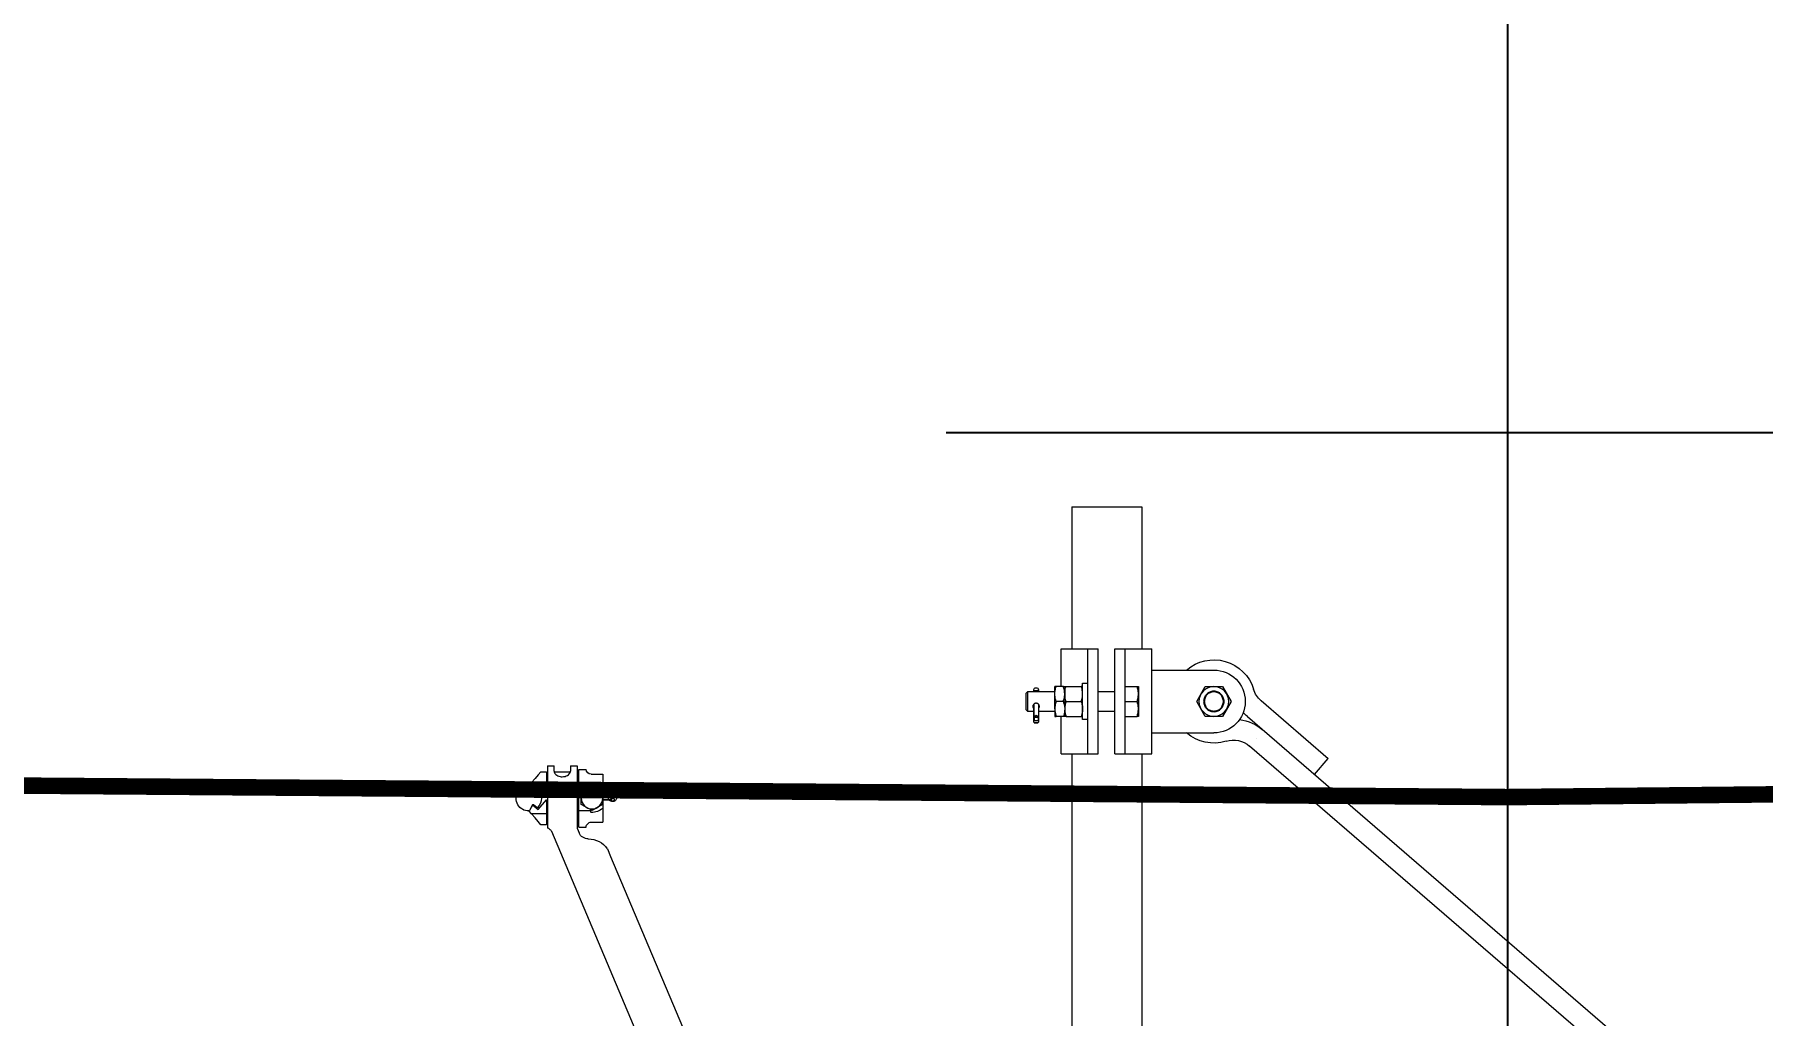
# Model space of a CAD drawing. Header units: millimetres. Extents: x -37020 to 35906, y -101 to 52234.
# Drawn here: x 2.807 to 3.854, y 321.641 to 322.235 of the extents above; entities that cross this region are included whole.
import ezdxf

# ---------------------------------------------------------------- set-up
doc = ezdxf.new("R2010")
doc.units = ezdxf.units.MM
doc.header["$PDMODE"] = 35
doc.header["$PDSIZE"] = 1
doc.linetypes.add('CENTER', pattern=[50.8, 31.75, -6.35, 6.35, -6.35])
doc.linetypes.add('HIDDEN', pattern=[9.525, 6.35, -3.175])
for name, color, linetype in [('Catenaria', 2, 'Continuous'), ('catenaria_oll_explicación_apagar', 40, 'Continuous'), ('GE-Cotas', 1, 'Continuous'), ('REFERENCIAS', 1, 'Continuous')]:
    doc.layers.add(name, color=color, linetype=linetype)
doc.styles.add('Romans', font='romans.shx', dxfattribs={"width": 0.8})
doc.styles.get("Standard").update_dxf_attribs({"font": 'arial.ttf'})
doc.dimstyles.get("Standard").update_dxf_attribs({"dimtxt": 0.18, "dimasz": 0.18, "dimexe": 0.18, "dimexo": 0.0625, "dimgap": 0.09, "dimtad": 0, "dimtih": 1, "dimtoh": 1, "dimdec": 4, "dimzin": 0, "dimdsep": 46, "dimtxsty": 'Standard', "dimcen": 0.09, "dimadec": 0, "dimazin": 0, "dimtfac": 1, "dimtdec": 4, "dimtofl": 0, "dimtmove": 0, "dimatfit": 3, "dimfxl": 1, "dimtolj": 1, "dimtzin": 0, "dimarcsym": 0})

# ---------------------------------------------------------------- blocks, each defined once
blk = doc.blocks.new('A$C3F1319B9')
at = {"layer": 'catenaria_oll_explicación_apagar', "ltscale": 0.1}
for p, q in [((-0.1117, 0.1677), (-0.1117, 1.0651)), ((-7.4205, 0.5076), (2.2612, 0.5076))]:
    blk.add_line(p, q, dxfattribs=at)
blk = doc.blocks.new('ménsula móvil IN G 2.2m')
at = {"color": 252, "linetype": 'Continuous', "lineweight": 15}
for p, q in [((1674.8, -205.3), (1897.5, -463.6)), ((1915.5, -464.9), (1690.4, -204)), ((1880.4, -424.3), (1890, -416)), ((1925.1, -456.6), (1890, -416)), ((1924.6, -474.8), (1915.6, -480)), ((1915.6, -480), (1915.6, -490.4)), ((1933.6, -480), (1924.6, -474.8)), ((1933.6, -490.4), (1933.6, -480)), ((1905.6, -522.7), (1905.6, -485.2)), ((1915.6, -490.4), (1924.6, -495.6)), ((1924.6, -495.6), (1933.6, -490.4)), ((1943.6, -522.7), (1943.6, -485.2)), ((1892.9, -545.2), (1892.9, -522.7)), ((1892.9, -522.7), (1956.4, -522.7)), ((1956.4, -545.2), (1956.4, -522.7)), ((1892.9, -528.9), (1712.3, -528.9)), ((1920.1, -530.9), (1915.6, -530.9)), ((1915.6, -538.8), (1915.6, -531.7)), ((1929.1, -530.9), (1920.1, -530.9)), ((1924.6, -538.8), (1924.6, -531.7)), ((1933.6, -530.9), (1929.1, -530.9)), ((1933.6, -538.8), (1933.6, -531.7)), ((2042.5, -528.9), (1956.4, -528.9)), ((2042.5, -571.1), (2042.5, -528.9)), ((1892.9, -538.8), (1956.4, -538.8)), ((1892.9, -545.2), (1956.4, -545.2)), ((1918.6, -545.2), (1918.6, -555.2)), ((1930.6, -555.2), (1930.6, -545.2)), ((1892.9, -577.6), (1892.9, -555.2)), ((1892.9, -555.2), (1956.4, -555.2)), ((1892.9, -561.5), (1956.4, -561.5)), ((1913.6, -561.5), (1913.6, -564.7)), ((1913.6, -564.7), (1935.6, -564.7)), ((1935.6, -564.7), (1935.6, -561.5)), ((1956.4, -577.6), (1956.4, -555.2)), ((1892.9, -571.1), (1692.9, -571.1)), ((1915.6, -574.7), (1915.6, -565.5)), ((1924.6, -574.7), (1924.6, -565.5)), ((1933.6, -574.7), (1933.6, -565.5)), ((2042.5, -571.1), (1956.4, -571.1)), ((1892.9, -577.6), (1915.6, -577.6)), ((1920.1, -575.5), (1915.6, -575.5)), ((1915.6, -576.3), (1915.6, -580.7)), ((1920.1, -581.5), (1915.6, -581.5)), ((1918.6, -581.5), (1918.6, -591.4)), ((1929.1, -575.5), (1920.1, -575.5)), ((1920.1, -581.5), (1929.1, -581.5)), ((1924.6, -576.3), (1924.6, -580.7)), ((1933.6, -575.5), (1929.1, -575.5)), ((1929.1, -581.5), (1933.6, -581.5)), ((1930.6, -597.9), (1930.6, -581.5)), ((1933.6, -576.3), (1933.6, -580.7)), ((1933.6, -577.6), (1956.4, -577.6)), ((1911.7, -594), (1911.7, -591.7)), ((1915, -591.4), (1912.6, -591.4)), ((1912.6, -594.2), (1915, -594.2)), ((1912.9, -591.6), (1912.9, -594)), ((1914.9, -591.6), (1912.9, -591.6)), ((1914.9, -594), (1912.9, -594)), ((1914.9, -591.6), (1914.9, -594)), ((1922.9, -591.4), (1915, -591.4)), ((1922.9, -591.4), (1915, -591.4)), ((1915, -594.2), (1922.9, -594.2)), ((1922.9, -594.2), (1915, -594.2)), ((1915.2, -594), (1915.2, -591.7)), ((1918.6, -594.2), (1918.6, -597.9)), ((1930.8, -591.4), (1930.6, -591.4)), ((1930.6, -591.4), (1930.8, -591.4)), ((1930.6, -594.2), (1930.8, -594.2)), ((1930.6, -594.2), (1930.8, -594.2)), ((1931.8, -591.4), (1930.8, -591.4)), ((1930.8, -591.4), (1930.8, -591.4)), ((1930.8, -591.4), (1931.8, -591.4)), ((1930.8, -594.2), (1931.8, -594.2)), ((1930.8, -594.2), (1930.8, -594.2)), ((1930.8, -594.2), (1931.8, -594.2)), ((1918.6, -597.9), (1930.6, -597.9)), ((1918.6, -597.9), (1919.6, -598.8)), ((1919.6, -598.8), (1929.6, -598.8)), ((1929.6, -598.8), (1930.6, -597.9)), ((1830.8, -850.5), (1462.5, -694.5)), ((1451.9, -719.3), (1845.8, -886.1)), ((1835.4, -852.4), (1830.8, -850.5)), ((1851.5, -862.2), (1851.5, -855.2)), ((1880.5, -855.2), (1851.5, -855.2)), ((1862.3, -855.3), (1858.5, -861.7)), ((1869.7, -855.3), (1862.3, -855.3)), ((1864.3, -849.2), (1864.4, -848.8)), ((1864.4, -849.7), (1864.3, -849.2)), ((1864.4, -848.8), (1864.6, -848.4)), ((1864.6, -850), (1864.4, -849.7)), ((1864.6, -848.4), (1864.8, -848.1)), ((1865.6, -850), (1864.6, -850)), ((1864.8, -848.1), (1865.1, -848.1)), ((1864.8, -851.9), (1864.8, -855.2)), ((1864.8, -851.9), (1864.9, -851.9)), ((1864.9, -851.9), (1865.1, -851.9)), ((1865.1, -848.1), (1865.4, -848.1)), ((1865.1, -851.9), (1865.1, -855.2)), ((1865.1, -851.9), (1865.1, -855.2)), ((1865.5, -851.9), (1865.1, -851.9)), ((1865.1, -851.9), (1865.1, -851.9)), ((1865.4, -848.1), (1865.6, -848.4)), ((1865.9, -851.9), (1865.5, -851.9)), ((1865.6, -848.4), (1865.8, -848.8)), ((1865.8, -849.7), (1865.6, -850)), ((1865.9, -850.4), (1865.6, -850)), ((1865.8, -848.8), (1865.9, -849.2)), ((1865.9, -849.2), (1865.8, -849.7)), ((1866.3, -850.6), (1865.9, -850.4)), ((1866.3, -851.9), (1865.9, -851.9)), ((1866.7, -850.8), (1866.3, -850.6)), ((1866.7, -851.9), (1866.3, -851.9)), ((1867, -850.9), (1866.7, -850.8)), ((1867, -851.9), (1866.7, -851.9)), ((1867.3, -850.8), (1867, -850.9)), ((1867.1, -851.9), (1867, -851.9)), ((1867.1, -855.2), (1867.1, -851.9)), ((1867.1, -851.9), (1867.1, -851.9)), ((1867.4, -850.7), (1867.3, -850.8)), ((1873.5, -861.7), (1869.7, -855.3)), ((1880.5, -862.2), (1880.5, -855.2)), ((1848.5, -869.7), (1848.5, -865.2)), ((1848.5, -865.2), (1848.5, -865.2)), ((1857.3, -862.2), (1857.7, -862.7)), ((1858.5, -862.7), (1857.7, -862.7)), ((1858.5, -861.7), (1862.3, -868.2)), ((1858.5, -869.7), (1858.5, -862.7)), ((1862.3, -868.2), (1869.7, -868.2)), ((1869.7, -868.2), (1873.5, -861.7)), ((1873.5, -869.7), (1873.5, -862.7)), ((1873.5, -862.7), (1874.3, -862.7)), ((1874.7, -862.2), (1874.3, -862.7)), ((1883.5, -869.7), (1883.5, -865.2)), ((1883.5, -865.2), (1883.5, -865.2)), ((1847.9, -870.7), (1845, -869.5)), ((1885.7, -870.7), (1847.9, -870.7)), ((1848.5, -869.7), (1883.5, -869.7)), ((1849, -870.7), (1849, -869.7)), ((1882.1, -884.6), (1882.1, -874.8)), ((1883.8, -874.7), (1882.4, -874.7)), ((1883, -870.7), (1883, -869.7)), ((1884.8, -874.7), (1883.8, -874.7)), ((1885.5, -874.7), (1884.8, -874.7)), ((1885.7, -874.7), (1885.5, -874.7)), ((1885.7, -874.7), (1885.7, -870.7)), ((1885.7, -874.7), (1885.7, -874.7)), ((1885.7, -888.7), (1848, -888.7)), ((1865, -889.2), (1850, -889.2)), ((1851, -888.7), (1851, -889.2)), ((1856.5, -889.2), (1856.5, -898.3)), ((1859.2, -894.2), (1865, -889.2)), ((1865, -889.2), (1865, -888.7)), ((1867, -889.2), (1867, -888.7)), ((1867, -889.2), (1872.8, -894.2)), ((1882, -889.2), (1867, -889.2)), ((1875.5, -889.2), (1875.5, -898.3)), ((1881, -889), (1880.8, -888.7)), ((1881, -889.2), (1881, -889)), ((1882, -892.7), (1882, -889.2)), ((1882.4, -884.7), (1883.8, -884.7)), ((1883.8, -884.7), (1884.8, -884.7)), ((1884.8, -884.7), (1885.5, -884.7)), ((1885.5, -884.7), (1885.7, -884.7)), ((1885.7, -888.7), (1885.7, -884.7)), ((1885.7, -884.7), (1885.7, -884.7)), ((1850, -889.2), (1850, -892.7)), ((1850, -892.7), (1851.9, -894.3)), ((1851.9, -894.3), (1854.1, -896.2)), ((1854.1, -896.2), (1856.5, -898.3)), ((1856.5, -898.3), (1858.1, -899.7)), ((1862.1, -897.7), (1858.5, -899.6)), ((1862.1, -897.7), (1859.2, -894.2)), ((1872.8, -894.2), (1869.9, -897.6)), ((1873.8, -899.7), (1869.9, -897.6)), ((1875.5, -898.3), (1873.8, -899.7)), ((1877.9, -896.2), (1875.5, -898.3)), ((1880.1, -894.3), (1877.9, -896.2)), ((1882, -892.7), (1880.1, -894.3))]:
    blk.add_line(p, q, dxfattribs=at)
blk.add_lwpolyline([(1870, -897.2), (1871.6, -895.2, 0.376662), (1871.6, -894.7, 0.42904), (1860.4, -894.7, 0.376662), (1860.4, -895.2), (1862, -897.2, -0.476974), (1861.9, -897.8), (1858.5, -899.6, 0.278878), (1858.3, -899.9, 1.011739), (1873.7, -899.9, 0.278879), (1873.5, -899.6), (1870.1, -897.8, -0.476974)], format="xyb", close=True, dxfattribs=at)
for centre, radius in [((1924.6, -485.2), 9), ((1866, -861.7), 6.47)]:
    blk.add_circle(centre, radius, dxfattribs=at)
at = {"color": 252, "linetype": 'HIDDEN'}
blk.add_circle((1924.6, -485.2), 6, dxfattribs=at)
at = {"color": 252, "lineweight": 15}
blk.add_arc((1918.5, -445.5), 21.4, 220.7823, 220.8036, dxfattribs=at)
at = {"color": 252, "linetype": 'Continuous', "lineweight": 15}
for centre, radius, start, end in [((1886.2, -473.4), 27.7, 7.6195, 40.7823), ((1936.4, -446.8), 15, 220.7823, 252.899), ((1886.2, -473.4), 15, 342.8597, 40.7823), ((1924.6, -485.2), 19, 0, 180), ((1936.4, -446.8), 27.7, 220.7823, 228.1393), ((1924.6, -485.2), 25.2, 318.9263, 72.899), ((1924.6, -485.2), 25.2, 162.8597, 221.0676), ((1929, -592.8), 2.33, 322.408, 37.592), ((1931.5, -592.8), 1.45, 280.9624, 79.0376), ((1931.8, -591.6), 0.23, 79.0376, 90), ((1931.8, -594), 0.23, 270, 280.9624), ((1827.6, -863.8), 13.8, 359.3939, 55.3896), ((1868.9, -862.5), 11.6, 140.8336, 178.3498), ((1865, -850.4), 0.568, 136.9383, 207.7655), ((1861.8, -851.8), 3.32, 358.8942, 32.9118), ((1868.4, -851.8), 3.32, 147.1843, 181.1947), ((1863.1, -862.5), 11.6, 1.6502, 39.1664), ((1847.4, -864), 6, 179.3939, 247.0463), ((1848.5, -862.2), 3, 270, 0), ((1883.5, -862.2), 3, 180, 270)]:
    blk.add_arc(centre, radius, start, end, dxfattribs=at)
for centre, major_axis, ratio, start_param, end_param in [((1912.9, -592.8), (2.12, 0), 0.683289, 1.762125, 2.208164), ((1911.7, -592.8), (0, 1.45), 0.002646, 0.637368, 2.504225), ((1912.9, -592.8), (-2.12, 0), 0.683289, 0.933429, 1.379467), ((1912.6, -591.6), (-0.337, 0), 0.683289, 3.141593, 4.903718), ((1912.6, -594), (-0.337, 0), 0.683289, 1.379467, 3.141593), ((1915, -591.6), (0, 0.23), 0.268541, -0.191329, 1.570796), ((1915, -594), (0, 0.23), 0.268541, 1.570796, 3.332922), ((1914.9, -592.8), (0, 1.45), 0.268541, -0.637368, -0.191329), ((1914.9, -592.8), (0, 1.45), 0.268541, 3.332922, 3.77896), ((1913.7, -592.8), (2.51, 0), 0.578234, -0.933429, 0.933429)]:
    blk.add_ellipse(centre, major_axis=major_axis, ratio=ratio, start_param=start_param, end_param=end_param, dxfattribs=at)
for points, knots in [([(1915.6, -531.7), (1916, -531.6), (1916.7, -531.3), (1917.8, -531.1), (1918.9, -530.9), (1919.7, -530.9), (1920.1, -530.9)], [0, 0, 0, 0, 0.2472686, 0.4953626, 0.746874, 1, 1, 1, 1]), ([(1915.6, -530.9), (1915.6, -530.9), (1915.6, -530.9), (1915.6, -531), (1915.6, -531.2), (1915.6, -531.4), (1915.6, -531.5), (1915.6, -531.6), (1915.6, -531.7)], [0, 0, 0, 0, 0.19903, 0.398926, 0.601147, 0.803999, 0.901978, 1, 1, 1, 1]), ([(1920.1, -530.9), (1920.2, -530.9), (1920.7, -530.9), (1921.5, -530.9), (1922.5, -531.1), (1923.6, -531.3), (1924.3, -531.6), (1924.6, -531.7)], [0, 0, 0, 0, 0.070056, 0.299813, 0.530831, 0.765026, 1, 1, 1, 1]), ([(1924.6, -531.7), (1925, -531.6), (1925.7, -531.3), (1926.8, -531.1), (1927.9, -530.9), (1928.7, -530.9), (1929.1, -530.9)], [0, 0, 0, 0, 0.2472686, 0.4953626, 0.746874, 1, 1, 1, 1]), ([(1929.1, -530.9), (1929.2, -530.9), (1929.7, -530.9), (1930.5, -530.9), (1931.5, -531.1), (1932.6, -531.3), (1933.3, -531.6), (1933.6, -531.7)], [0, 0, 0, 0, 0.0700556, 0.2998126, 0.5308313, 0.7650256, 1, 1, 1, 1]), ([(1933.6, -531.7), (1933.6, -531.6), (1933.6, -531.4), (1933.6, -531.2), (1933.6, -531), (1933.6, -530.9), (1933.6, -530.9), (1933.6, -530.9)], [0, 0, 0, 0, 0.195992, 0.395337, 0.59523, 0.797179, 1, 1, 1, 1]), ([(1920.1, -564.7), (1920, -564.7), (1919.4, -564.7), (1918.6, -564.8), (1917.7, -564.9), (1916.8, -565.1), (1916.1, -565.3), (1915.6, -565.5)], [0, 0, 0, 0, 0.070059, 0.376588, 0.530821, 0.683101, 1, 1, 1, 1]), ([(1915.6, -565.5), (1915.6, -565.4), (1915.6, -565.2), (1915.6, -564.9), (1915.6, -564.7), (1915.6, -564.7), (1915.6, -564.7)], [0, 0, 0, 0, 0.2472686, 0.4953626, 0.746874, 1, 1, 1, 1]), ([(1924.6, -565.5), (1924.2, -565.4), (1923.5, -565.2), (1922.4, -564.9), (1921.3, -564.7), (1920.5, -564.7), (1920.1, -564.7)], [0, 0, 0, 0, 0.247269, 0.495363, 0.746874, 1, 1, 1, 1]), ([(1924.6, -565.5), (1924.8, -565.4), (1925.2, -565.3), (1926.1, -565.1), (1927.1, -564.8), (1928.2, -564.7), (1928.8, -564.7), (1929.1, -564.7)], [0, 0, 0, 0, 0.128559, 0.257217, 0.626279, 0.812792, 1, 1, 1, 1]), ([(1929.1, -564.7), (1929.3, -564.7), (1929.7, -564.7), (1930.7, -564.8), (1932, -565), (1933.1, -565.3), (1933.6, -565.5)], [0, 0, 0, 0, 0.134092, 0.268456, 0.632398, 1, 1, 1, 1]), ([(1933.6, -564.7), (1933.6, -564.7), (1933.6, -564.7), (1933.6, -564.8), (1933.6, -564.9), (1933.6, -565.2), (1933.6, -565.4), (1933.6, -565.5)], [0, 0, 0, 0, 0.0700556, 0.2998126, 0.5308313, 0.7650256, 1, 1, 1, 1]), ([(1920.1, -575.5), (1920, -575.5), (1919.5, -575.5), (1918.7, -575.4), (1917.7, -575.3), (1916.6, -575), (1915.9, -574.8), (1915.6, -574.7)], [0, 0, 0, 0, 0.070056, 0.299813, 0.530831, 0.765026, 1, 1, 1, 1]), ([(1915.6, -574.7), (1915.6, -574.8), (1915.6, -575), (1915.6, -575.3), (1915.6, -575.5), (1915.6, -575.5), (1915.6, -575.5)], [0, 0, 0, 0, 0.247269, 0.495363, 0.746874, 1, 1, 1, 1]), ([(1924.6, -574.7), (1924.2, -574.8), (1923.5, -575), (1922.4, -575.3), (1921.3, -575.5), (1920.5, -575.5), (1920.1, -575.5)], [0, 0, 0, 0, 0.247269, 0.495363, 0.746874, 1, 1, 1, 1]), ([(1924.6, -574.7), (1924.8, -574.7), (1925.2, -574.9), (1926.1, -575.1), (1927.1, -575.3), (1928.2, -575.5), (1928.8, -575.5), (1929.1, -575.5)], [0, 0, 0, 0, 0.128559, 0.257217, 0.626279, 0.812792, 1, 1, 1, 1]), ([(1929.1, -575.5), (1929.3, -575.5), (1929.7, -575.5), (1930.7, -575.4), (1932, -575.2), (1933.1, -574.9), (1933.6, -574.7)], [0, 0, 0, 0, 0.134092, 0.268456, 0.632398, 1, 1, 1, 1]), ([(1933.6, -575.5), (1933.6, -575.5), (1933.6, -575.5), (1933.6, -575.4), (1933.6, -575.3), (1933.6, -575), (1933.6, -574.8), (1933.6, -574.7)], [0, 0, 0, 0, 0.070059, 0.376588, 0.530821, 0.683101, 1, 1, 1, 1]), ([(1920.1, -575.5), (1919.7, -575.5), (1918.7, -575.5), (1917.2, -575.8), (1916.1, -576.1), (1915.6, -576.3)], [0, 0, 0, 0, 0.268407, 0.632373, 1, 1, 1, 1]), ([(1915.6, -575.5), (1915.6, -575.5), (1915.6, -575.5), (1915.6, -575.6), (1915.6, -575.7), (1915.6, -576), (1915.6, -576.2), (1915.6, -576.3)], [0, 0, 0, 0, 0.070056, 0.299813, 0.530831, 0.765026, 1, 1, 1, 1]), ([(1920.1, -581.5), (1919.7, -581.5), (1918.7, -581.4), (1917.2, -581.2), (1916.1, -580.9), (1915.6, -580.7)], [0, 0, 0, 0, 0.268407, 0.632373, 1, 1, 1, 1]), ([(1915.6, -581.5), (1915.6, -581.5), (1915.6, -581.5), (1915.6, -581.4), (1915.6, -581.3), (1915.6, -581), (1915.6, -580.8), (1915.6, -580.7)], [0, 0, 0, 0, 0.070056, 0.299813, 0.530831, 0.765026, 1, 1, 1, 1]), ([(1924.6, -576.3), (1924.2, -576.2), (1923.3, -575.9), (1922.1, -575.6), (1921, -575.5), (1920.4, -575.5), (1920.1, -575.5)], [0, 0, 0, 0, 0.257198, 0.626269, 0.812787, 1, 1, 1, 1]), ([(1924.6, -580.7), (1924.4, -580.7), (1924, -580.9), (1923.1, -581.1), (1922.1, -581.3), (1921, -581.5), (1920.4, -581.5), (1920.1, -581.5)], [0, 0, 0, 0, 0.1285596, 0.257217, 0.6262796, 0.8131452, 1, 1, 1, 1]), ([(1924.6, -576.3), (1925, -576.2), (1925.7, -576), (1926.8, -575.7), (1927.9, -575.5), (1928.7, -575.5), (1929.1, -575.5)], [0, 0, 0, 0, 0.247269, 0.495363, 0.746874, 1, 1, 1, 1]), ([(1924.6, -580.7), (1925.1, -580.8), (1925.8, -581.1), (1926.8, -581.3), (1927.8, -581.4), (1928.6, -581.5), (1929.1, -581.5)], [0, 0, 0, 0, 0.3298121, 0.4953835, 0.6598535, 1, 1, 1, 1]), ([(1929.1, -575.5), (1929.2, -575.5), (1929.7, -575.5), (1930.5, -575.6), (1931.5, -575.7), (1932.6, -576), (1933.3, -576.2), (1933.6, -576.3)], [0, 0, 0, 0, 0.070056, 0.299813, 0.530831, 0.765026, 1, 1, 1, 1]), ([(1929.1, -581.5), (1929.2, -581.5), (1929.7, -581.5), (1930.5, -581.4), (1931.5, -581.3), (1932.6, -581), (1933.3, -580.8), (1933.6, -580.7)], [0, 0, 0, 0, 0.070056, 0.299813, 0.530831, 0.765026, 1, 1, 1, 1]), ([(1933.6, -576.3), (1933.6, -576.2), (1933.6, -576), (1933.6, -575.7), (1933.6, -575.5), (1933.6, -575.5), (1933.6, -575.5)], [0, 0, 0, 0, 0.247269, 0.495363, 0.746874, 1, 1, 1, 1]), ([(1933.6, -580.7), (1933.6, -580.8), (1933.6, -581), (1933.6, -581.3), (1933.6, -581.5), (1933.6, -581.5), (1933.6, -581.5)], [0, 0, 0, 0, 0.247269, 0.495363, 0.746874, 1, 1, 1, 1]), ([(1920.5, -591.4), (1920.5, -591.4), (1920.5, -591.3), (1920.7, -591.1), (1920.9, -591), (1921.2, -590.9), (1921.5, -590.8), (1921.8, -590.8), (1922, -590.9), (1922.3, -591), (1922.6, -591.1), (1922.8, -591.3), (1923.1, -591.6), (1923.3, -591.8), (1923.4, -592.2), (1923.5, -592.5), (1923.5, -592.7), (1923.5, -592.8)], [0, 0, 0, 0, 0.007353, 0.079304, 0.153361, 0.224729, 0.298371, 0.366432, 0.436535, 0.503615, 0.572511, 0.642094, 0.713546, 0.785744, 0.860107, 0.929006, 1, 1, 1, 1]), ([(1923.5, -592.8), (1923.5, -592.9), (1923.5, -593.1), (1923.4, -593.5), (1923.3, -593.8), (1923.1, -594), (1922.9, -594.3), (1922.6, -594.5), (1922.3, -594.7), (1922, -594.8), (1921.7, -594.8), (1921.5, -594.8), (1921.2, -594.8), (1920.9, -594.7), (1920.7, -594.5), (1920.6, -594.4), (1920.5, -594.3), (1920.5, -594.2)], [0, 0, 0, 0, 0.068185, 0.138424, 0.206589, 0.276604, 0.347191, 0.419719, 0.492019, 0.56656, 0.636312, 0.708255, 0.775366, 0.84438, 0.912446, 0.982318, 1, 1, 1, 1]), ([(1867.9, -849.2), (1867.9, -848.9), (1867.8, -848.5), (1867.6, -848), (1867.3, -847.5), (1866.9, -847.1), (1866.3, -846.9), (1865.6, -846.9), (1865, -847.2), (1864.5, -847.6), (1864.3, -848.1), (1864.1, -848.6), (1864.1, -849), (1864, -849.2)], [0, 0, 0, 0, 0.127318, 0.178665, 0.263576, 0.351632, 0.445519, 0.543547, 0.65344, 0.758645, 0.828404, 0.905762, 1, 1, 1, 1]), ([(1864, -849.2), (1864.1, -849.5), (1864.1, -849.9), (1864.3, -850.4), (1864.4, -850.6), (1864.5, -850.7)], [0, 0, 0, 0, 0.549863, 0.771621, 1, 1, 1, 1]), ([(1864.5, -850.7), (1864.5, -850.8), (1864.6, -850.8), (1864.7, -851.1), (1864.8, -851.4), (1864.8, -851.7), (1864.8, -851.9)], [0, 0, 0, 0, 0.172258, 0.401018, 0.621225, 1, 1, 1, 1]), ([(1867.1, -851.9), (1867.1, -851.7), (1867.1, -851.5), (1867.2, -851.1), (1867.3, -850.9), (1867.4, -850.8), (1867.4, -850.7)], [0, 0, 0, 0, 0.38007, 0.531541, 0.769317, 1, 1, 1, 1]), ([(1867.4, -850.7), (1867.5, -850.6), (1867.7, -850.3), (1867.8, -849.8), (1867.9, -849.4), (1867.9, -849.2)], [0, 0, 0, 0, 0.259865, 0.593526, 1, 1, 1, 1]), ([(1882.4, -884.7), (1882.1, -884.7), (1881.4, -884.6), (1880.4, -883.7), (1879.6, -882.5), (1879.1, -881.1), (1879, -879.6), (1879.2, -878), (1879.8, -876.5), (1880.7, -875.4), (1881.6, -874.8), (1882.2, -874.7), (1882.4, -874.7)], [0, 0, 0, 0, 0.106265, 0.212638, 0.317087, 0.422308, 0.500007, 0.606504, 0.713007, 0.819174, 0.924051, 1, 1, 1, 1]), ([(1845.8, -886.1), (1845.9, -886.2), (1846.4, -886.5), (1847, -887), (1847.6, -887.8), (1847.9, -888.4), (1848, -888.7)], [0.1291043, 0.1291043, 0.1291043, 0.1291043, 0.2448269, 0.4966943, 0.7502765, 0.9646714, 0.9646714, 0.9646714, 0.9646714])]:
    blk.add_open_spline(points, degree=3, knots=knots, dxfattribs=at)
blk = doc.blocks.new('*D249')
at = {"layer": 'Defpoints', "color": 0, "transparency": 16777216}
for p in [(-13.0402, 322.0038), (8.2825, 319.8248), (8.2564, 319.5701)]:
    blk.add_point(p, dxfattribs=at)
at = {"layer": 'Catenaria', "color": 3, "linetype": 'Continuous', "transparency": 16777216, "insert": (-1.8694, 320.9818), "char_height": 0.5, "attachment_point": 5, "rotation": 354.1653, "style": 'Romans'}
blk.add_mtext('\\A1;21.43', dxfattribs=at)
blk = doc.blocks.new('COORDENADAS 4.4')
at = {"layer": 'REFERENCIAS', "linetype": 'CENTER', "ltscale": 0.04}
blk.add_line((0, -5), (0, 5), dxfattribs=at)
at = {"layer": 'GE-Cotas', "color": 3, "ltscale": 4, "style": 'Romans', "width": 0.8}
for tag, p in [('COORDENADASX', (-19.4042, 8.0195)), ('COORDENADASY', (-19.4042, 5.5181))]:
    blk.add_attdef(tag, p, '', height=2, dxfattribs=at)

msp = doc.modelspace()

# ---------------------------------------------------------------- linework, layer by layer
at = {"layer": 'Catenaria', "color": 90, "ltscale": 0.1, "const_width": 0.01, "elevation": -11.48}
msp.add_lwpolyline([(35.4748, 322.1038), (3.6992, 321.7735), (-52.4617, 322.2083), (-107.4143, 322.1219), (-158.8467, 322.1789), (-218.1735, 322.0931), (-282.0546, 322.1683), (-282.0546, 322.1683), (-342.3177, 318.8864)], dxfattribs=at)

# ---------------------------------------------------------------- block references
at = {"xscale": -0.001, "yscale": 0.001, "zscale": 0.001, "rotation": 270}
msp.add_blockref('ménsula móvil IN G 2.2m', (4.0067, 319.9068), dxfattribs=at)
at = {"layer": 'catenaria_oll_explicación_apagar', "ltscale": 0.1, "rotation": 270}
msp.add_blockref('A$C3F1319B9', (3.1917, 321.8825, -11.48), dxfattribs=at)
at = {"layer": 'REFERENCIAS', "ltscale": 0.1, "xscale": -0.6599999999999682, "yscale": 0.6599999999999966, "zscale": 0.6600000000000001, "rotation": 180}
msp.add_blockref('COORDENADAS 4.4', (3.6992, 319.6213, -11.48), dxfattribs=at)

# ---------------------------------------------------------------- dimensions: what is measured, and where the dimension line sits
at = {"layer": 'Catenaria', "linetype": 'Continuous'}
dim = msp.add_linear_dim(base=(8.2564, 319.5701), p1=(-13.0402, 322.0038), p2=(8.2825, 319.8248, -11.48), angle=354.1653, dimstyle='Standard', override={"dimscale": 0.1, "dimtxt": 5, "dimasz": 2.5, "dimexe": 1, "dimexo": 1, "dimgap": 1.25, "dimtad": 1, "dimtih": 0, "dimtoh": 0, "dimdec": 2, "dimzin": 1, "dimtxsty": 'Romans', "dimcen": 1, "dimse1": 1, "dimse2": 1, "dimsd1": 1, "dimsd2": 1, "dimclrd": 2, "dimclre": 1, "dimclrt": 3, "dimaunit": 1, "dimadec": 3, "dimtdec": 2, "dimtix": 1, "dimtofl": 1, "dimatfit": 0, "dimtzin": 8}, dxfattribs=at)
dim.commit()
dim.dimension.update_dxf_attribs({"geometry": '*D249', "text_midpoint": (-1.9075, 320.6087), "dimtype": 161})

doc.saveas('drawing.dxf')
